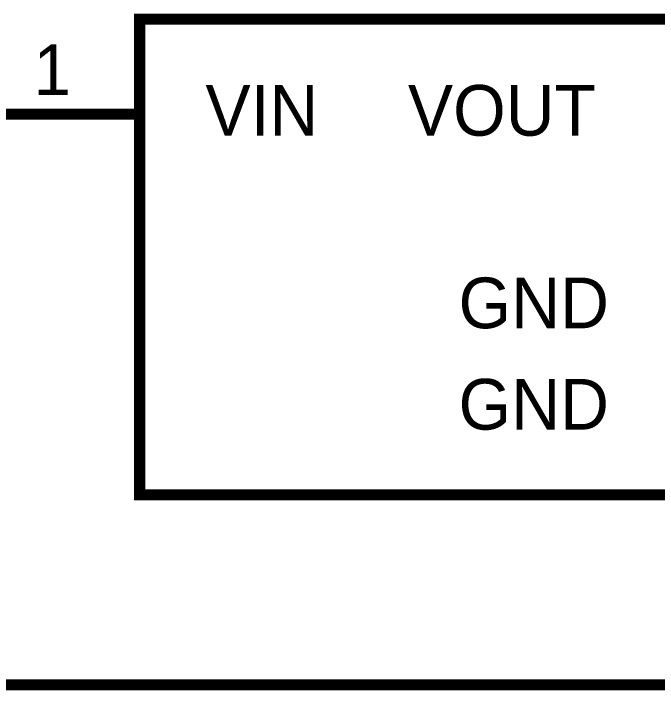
# Model space of a CAD drawing. Header units: inches. Extents: x 0 to 9.5, y -0.01 to 7.51.
# Drawn here: x 6.167 to 6.844, y 5.894 to 6.606 of the extents above; entities that cross this region are included whole.
import ezdxf

# ---------------------------------------------------------------- set-up
doc = ezdxf.new("R2010")
doc.units = ezdxf.units.IN
doc.header["$MEASUREMENT"] = 0
doc.layers.add('Sheet', color=255, linetype='Continuous')

msp = doc.modelspace()

# ---------------------------------------------------------------- linework, layer by layer
at = {"layer": 'Sheet'}
for points in [[(6.29961, 6.59979, 0.0118, 0.0118, 0), (6.89935, 6.59979, 0.0118, 0.0118, 0), (6.89935, 6.09974, 0.0118, 0.0118, 0), (6.29961, 6.09974, 0.0118, 0.0118, 0), (6.29961, 6.59979, 0.0118, 0.0118, 0)], [(6.29961, 6.59979, 0.0039, 0.0039, 0), (6.29961, 6.09974, 0.0039, 0.0039, 0), (6.89935, 6.09974, 0.0039, 0.0039, 0), (6.89935, 6.59979, 0.0039, 0.0039, 0), (6.29961, 6.59979, 0.0039, 0.0039, 0), (6.29961, 6.59979, 0.0039, 0.0039, 0)]]:
    msp.add_lwpolyline(points, format="xyseb", close=True, dxfattribs=at)
for points in [[(6.29961, 6.49991, 0.0118, 0.0118, 0), (6.09992, 6.49991, 0.0118, 0.0118, 0)], [(5.69987, 5.89999, 0.0118, 0.0118, 0), (7.2994, 5.89999, 0.0118, 0.0118, 0), (7.2994, 6.19962, 0.0118, 0.0118, 0), (7.2994, 6.29949, 0.0118, 0.0118, 0), (7.09971, 6.29949, 0.0118, 0.0118, 0)]]:
    msp.add_lwpolyline(points, format="xyseb", dxfattribs=at)

# ---------------------------------------------------------------- texts
for s, height, p in [('1', 0.05327, (6.18778, 6.51989)), ('VIN', 0.053267, (6.36883, 6.47727)), ('VOUT', 0.053267, (6.58184, 6.47727)), ('GND', 0.053267, (6.63509, 6.27486)), ('GND', 0.053267, (6.63509, 6.16832))]:
    msp.add_text(s, height=height, dxfattribs=at).set_placement(p)

doc.saveas('drawing.dxf')
